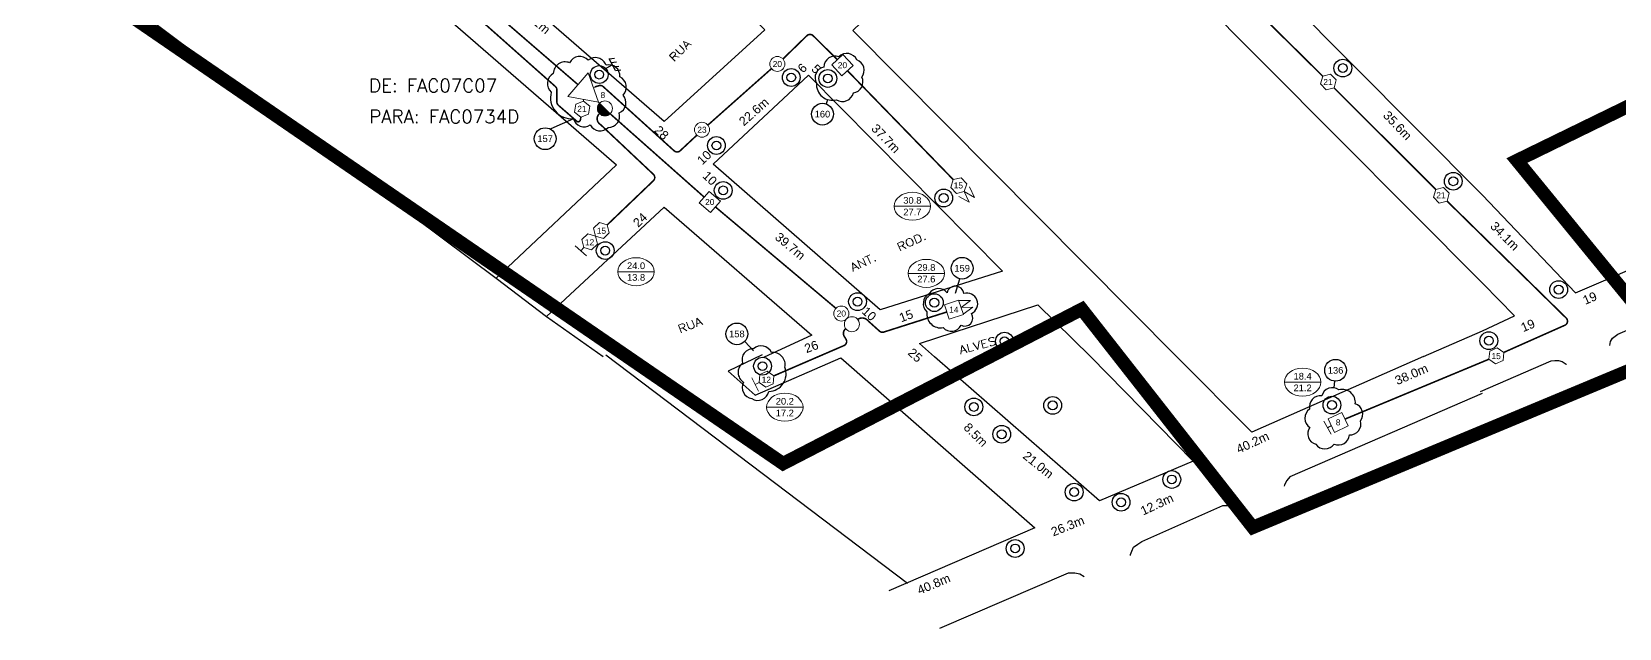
# Model space of a CAD drawing. Header units: inches. Extents: x 246034 to 247769, y 7726337 to 7727523.
# Drawn here: x 246778.7 to 247135.7, y 7726337.3 to 7726471.4 of the extents above; entities that cross this region are included whole.
import ezdxf
from ezdxf.enums import TextEntityAlignment as Align

# ---------------------------------------------------------------- set-up
doc = ezdxf.new("R2010")
doc.units = ezdxf.units.IN
doc.header["$LTSCALE"] = 6
doc.header["$MEASUREMENT"] = 0
doc.linetypes.add('DASHED', pattern=[0.75, 0.5, -0.25])
doc.linetypes.add('PHANTOMX2', pattern=[5, 2.5, -0.5, 0.5, -0.5, 0.5, -0.5])
for name, color, linetype in [('DISTANCIA', 7, 'Continuous'), ('ELETRONICO', 4, 'Continuous'), ('LIMITE', 5, 'PHANTOMX2'), ('NET-CBTR', 3, 'DASHED'), ('NET_UPGRADE', 7, 'Continuous'), ('POSTES', 1, 'Continuous'), ('QUADRA_PROV', 7, 'Continuous'), ('QUADRAS', 7, 'Continuous'), ('RUAS', 7, 'Continuous'), ('TERRA', 7, 'Continuous')]:
    doc.layers.add(name, color=color, linetype=linetype)
for name, color, linetype, lineweight in [('NET-AMP', 1, 'Continuous', 20), ('NET-SPLT', 1, 'Continuous', 20), ('NET-TAP', 1, 'Continuous', 20), ('NET-TERM', 1, 'Continuous', 20)]:
    doc.layers.add(name, color=color, linetype=linetype, lineweight=lineweight)
doc.layers.add('NET-AMP @ 1', color=1, linetype='Continuous', lineweight=20, true_color=0xff0000)
doc.styles.add('B', font='SIMPLEX', dxfattribs={"width": 1.2, "height": 1.8})
doc.styles.add('Romans', font='ROMANS.shx', dxfattribs={"height": 3})
doc.styles.get("Standard").update_dxf_attribs({"font": 'arial.ttf'})
doc.dimstyles.get("Standard").update_dxf_attribs({"dimtxt": 0.18, "dimasz": 0.18, "dimexe": 0.18, "dimexo": 0.0625, "dimgap": 0.09, "dimtad": 0, "dimtih": 1, "dimtoh": 1, "dimdec": 4, "dimzin": 0, "dimdsep": 46, "dimtxsty": 'Standard', "dimcen": 0.09, "dimadec": 0, "dimazin": 0, "dimtfac": 1, "dimtdec": 4, "dimtofl": 0, "dimtmove": 0, "dimatfit": 3, "dimfxl": 1, "dimtolj": 1, "dimtzin": 0, "dimarcsym": 0})

# ---------------------------------------------------------------- blocks, each defined once
blk = doc.blocks.new('POSTECS')
at = {"layer": 'POSTES', "linetype": 'ByBlock'}
for radius in [2, 1]:
    blk.add_circle((0, 0), radius, dxfattribs=at)
blk = doc.blocks.new('POSTE')
at = {"layer": 'POSTES', "linetype": 'ByBlock'}
for radius in [2, 1]:
    blk.add_circle((0, 0), radius, dxfattribs=at)
blk = doc.blocks.new('TERRA')
at = {"layer": 'TERRA', "linetype": 'ByBlock'}
for p, q in [((0, 0), (0, -2.02)), ((-1.5, -2.02), (-1.97, -3.15)), ((-1.5, -2.02), (1.5, -2.02)), ((-0.49, -2.02), (-0.96, -3.15)), ((0.57, -2.02), (0.09, -3.15)), ((1.5, -2.02), (1.03, -3.15))]:
    blk.add_line(p, q, dxfattribs=at)
blk = doc.blocks.new('2WAY')
blk.add_circle((1.6875, 0), 1.6875)
blk = doc.blocks.new('DC')
h = blk.add_hatch(color=256)
h.dxf.hatch_style = 1
h.paths.add_polyline_path([(3.38, 0), (0, 0, 1)])
blk.add_line((0, 0), (3.38, 0))
blk.add_circle((1.69, 0), 1.69)
at = {"color": 0}
blk.add_attdef('DCVAL', text='', height=1.35, dxfattribs=at).set_placement((3.1, 3.27), align=Align.MIDDLE)
blk = doc.blocks.new('TERMINAL')
blk.add_line((-1, 0), (0, 0))
blk.add_lwpolyline([(-1, -1.6875), (-1, 1.6875)])
blk = doc.blocks.new('TAP8')
blk.add_lwpolyline([(0.92, 1.59), (0, 0), (0.92, -1.59), (2.76, -1.59), (3.68, 0), (2.76, 1.59)], close=True)
blk.add_attdef('DBVAL', text='', height=1.35).set_placement((1.77, -0.06), align=Align.MIDDLE)
blk = doc.blocks.new('TAP2')
at = {"color": 0}
blk.add_circle((1.69, 0), 1.69, dxfattribs=at)
blk.add_attdef('DBVAL', text='', height=1.35, dxfattribs=at).set_placement((1.69, 0), align=Align.MIDDLE)
blk = doc.blocks.new('TAP4')
blk.add_lwpolyline([(3.38, -1.69), (0, -1.69), (0, 1.69), (3.38, 1.69)], close=True)
at = {"color": 0}
blk.add_attdef('DBVAL', text='', height=1.35, dxfattribs=at).set_placement((1.69, 0), align=Align.MIDDLE)
blk = doc.blocks.new('HI-LOW')
blk.add_lwpolyline([(-4.1, 0), (4.1, 0)])
blk.add_ellipse((0, 0), major_axis=(4.1, 0), ratio=0.768293)
for tag, p in [('END-HI', (0, 1.33)), ('END-LO', (0, -1.29))]:
    blk.add_attdef(tag, text='', height=1.5).set_placement(p, align=Align.MIDDLE_CENTER)
blk = doc.blocks.new('CX_CodUpgrade')
blk.add_circle((-0.13, 0.04), 2.45)
at = {"color": 1, "flags": 1}
for tag, p in [('RETIRAR1', (4.74, 11.47)), ('NOVO1', (28.33, 11.47)), ('RETIRAR2', (4.74, 7.94)), ('NOVO2', (28.33, 7.94)), ('RETIRAR3', (4.74, 4.42)), ('NOVO3', (28.33, 4.42)), ('RETIRAR4', (4.74, 0.89)), ('NOVO4', (28.33, 0.9)), ('RETIRAR5', (4.74, -2.63)), ('NOVO5', (28.33, -2.63)), ('RETIRAR6', (4.74, -6.15)), ('NOVO6', (28.33, -6.15)), ('RETIRAR7', (4.74, -9.68)), ('NOVO7', (28.33, -9.68)), ('RETIRAR8', (4.74, -13.2)), ('NOVO8', (28.33, -13.2)), ('RETIRAR9', (4.74, -16.73)), ('NOVO9', (28.33, -16.73))]:
    blk.add_attdef(tag, p, '', height=1.5, dxfattribs=at)
at = {"color": 7, "flags": 1}
for tag, p in [('ANTIGO1', (17.16, 11.46)), ('ANTIGO2', (17.16, 7.94)), ('ANTIGO3', (17.16, 4.41)), ('ANTIGO4', (17.16, 0.89)), ('ANTIGO5', (17.16, -2.63)), ('ANTIGO6', (17.16, -6.16)), ('ANTIGO7', (17.16, -9.68)), ('ANTIGO8', (17.16, -13.21)), ('ANTIGO9', (17.16, -16.73))]:
    blk.add_attdef(tag, p, '', height=1.5, dxfattribs=at)
at = {"color": 1}
blk.add_attdef('CODIGO', text='', height=1.5, dxfattribs=at).set_placement((-0.13, 0.04), align=Align.MIDDLE_CENTER)
blk = doc.blocks.new('AMP3')
for p, q in [((3.1, 1.71), (3.3, 2.03)), ((0, 0), (-0.33, 0)), ((3.1, -1.71), (3.3, -2.03)), ((6.06, 0), (6.38, 0))]:
    blk.add_line(p, q)
blk.add_lwpolyline([(0, 3.5), (0, -3.5), (6.06, 0)], close=True)
blk = doc.blocks.new('CARGA')
for p, q in [((-2.5, 0.81), (0, 1.62)), ((-2.5, 0.81), (0, 0)), ((-2.5, -0.81), (0, 0)), ((-2.5, -0.81), (0, -1.62))]:
    blk.add_line(p, q)

msp = doc.modelspace()

# ---------------------------------------------------------------- linework, layer by layer
at = {"layer": 'LIMITE', "linetype": 'Continuous', "const_width": 3}
msp.add_lwpolyline([(247361.51, 7726563.79), (247112.71, 7726442.48), (247147.92, 7726399.42), (247053.32, 7726359.97), (247014.86, 7726409.04), (246947.68, 7726374.32), (246685.76, 7726554.08), (246504.44, 7726695.05), (246513.62, 7726706.42), (246174.51, 7726959.26), (246306.47, 7727097.36), (246264.31, 7727145.51), (246277.78, 7727165.15), (246472.38, 7727189.68), (246553, 7727281.82), (246508.14, 7727323.79), (246532.23, 7727521.49), (246803.54, 7727504.62), (247403.19, 7726894.55)], dxfattribs=at)
at = {"layer": 'NET-CBTR'}
for points in [[(246901.58, 7726459.53, 0.35, 0.35, 0), (246848.48, 7726505.36, 0.35, 0.35, 0.276641), (246847.47, 7726505.54, 0.35, 0.35, 0), (246845.38, 7726504.74, 0.35, 0.35, -0.257594), (246844.42, 7726504.87, 0.35, 0.35, 0), (246842.87, 7726506.03, 0.35, 0.35, -0.424181), (246842.78, 7726506.75, 0.35, 0.35, 0), (246843.08, 7726507.11, 0, 0, 0)], [(246902.22, 7726452.22, 0.35, 0.35, 0), (246902.1, 7726451.6, 0.35, 0.35, -0.578895), (246901.28, 7726451.32, 0.35, 0.35, 0), (246897.17, 7726454.89, 0.35, 0.35, -0.216884), (246896.82, 7726455.65, 0.35, 0.35, 0), (246896.82, 7726458.37, 0.35, 0.35, 0.214202), (246896.48, 7726459.12, 0.35, 0.35, 0), (246874.82, 7726478.34, 0, 0, 0)], [(246928.29, 7726448.17, 0.35, 0.35, 0), (246924.54, 7726444.67, 0.35, 0.35, -0.389891), (246923.19, 7726444.66, 0.35, 0.35, 0), (246907.24, 7726459.09, 0.35, 0.35, 0.263155), (246906.28, 7726459.31, 0.35, 0.35, 0), (246905.32, 7726459.02, 0.35, 0.35, 0), (246905.32, 7726459.02, 0.35, 0.35, 0), (246905.32, 7726459.02, 0.35, 0.35, 0), (246905.32, 7726459.02, 0, 0, 0)]]:
    msp.add_lwpolyline(points, format="xyseb", dxfattribs=at)
at = {"layer": 'NET-CBTR', "const_width": 0.35}
for points in [[(247069.03, 7726461.46), (247045.93, 7726484.28)], [(246930.77, 7726450.44), (246945.08, 7726463.14)], [(246985.94, 7726438.2), (246962.17, 7726462.67)], [(247094.44, 7726435.99), (247071.58, 7726458.82)], [(246908.8, 7726452.99), (246929.93, 7726434.26)], [(246932.47, 7726432.04), (246959.57, 7726409.24)], [(247074.03, 7726384.32), (247106.41, 7726397.79)]]:
    msp.add_lwpolyline(points, dxfattribs=at)
for points in [[(246947.66, 7726465.32), (246953.04, 7726470.55, -0.407053), (246954.43, 7726470.56), (246959.89, 7726465.16)], [(246906.41, 7726453.02, 0.521058), (246906.61, 7726450.59), (246918.52, 7726439.37, -0.419505), (246918.54, 7726437.95), (246908.18, 7726428.04)], [(247109.75, 7726399.32), (247123.49, 7726405.43, 0.528309), (247123.78, 7726407.06), (247097, 7726433.35)], [(246964.47, 7726406.73, -0.400744), (246966.78, 7726406.44), (246969.37, 7726404.11, 0.266166), (246970.34, 7726403.9), (246984.49, 7726408.41)], [(246961.84, 7726404.69, 0.398285), (246961.42, 7726402.96), (246961.83, 7726402.31, -0.458355), (246961.38, 7726400.86), (246945.63, 7726394.06)]]:
    msp.add_lwpolyline(points, format="xyb", dxfattribs=at)
at = {"layer": 'NET_UPGRADE'}
for points in [[(246900.54, 7726451.88, 0.520567), (246900.54, 7726451.88, 0.520567), (246904.34, 7726450.51, 0.520567), (246908.38, 7726449.94, 0.520567), (246910.8, 7726453.17, 0.520567), (246911.69, 7726457.21, 0.520567), (246910.96, 7726461.33, 0.520567), (246907.89, 7726463.91, 0.520567), (246903.86, 7726465.04, 0.520567), (246899.66, 7726464.47, 0.520567), (246896.02, 7726462.05, 0.520567), (246895.54, 7726457.85, 0.520567), (246900.54, 7726451.88)], [(246959.71, 7726456.16, 0.520567), (246959.71, 7726456.16, 0.520567), (246963.49, 7726457.69, 0.520567), (246965.38, 7726461.25, 0.520567), (246964.29, 7726465.1, 0.520567), (246960.22, 7726465.83, 0.520567), (246956.88, 7726463.5, 0.520567), (246955.2, 7726459.87, 0.520567), (246959.71, 7726456.16)], [(246983.72, 7726404.9, 0.520567), (246983.72, 7726404.9, 0.520567), (246987.73, 7726405.42, 0.76728), (246990.03, 7726408.05, 0.939783), (246988.3, 7726412.56, 0.859618), (246984.57, 7726412.73, 0.520567), (246980.55, 7726412.53, 0.520567), (246980.03, 7726408.45, 0.520567), (246983.72, 7726404.9)], [(246948.09, 7726395.98, 0.520567), (246948.09, 7726395.98, 0.520567), (246945.05, 7726399.27, 0.520567), (246941.04, 7726400.15, 0.520567), (246938.56, 7726396.94, 0.520567), (246938.8, 7726392.62, 0.520567), (246940.64, 7726388.93, 0.520567), (246944.49, 7726390.54, 0.520567), (246948.09, 7726395.98)], [(247072.69, 7726390.93, 0.520567), (247072.69, 7726390.93, 0.520567), (247068.81, 7726389.55, 0.520567), (247066.1, 7726386.58, 0.520567), (247066.15, 7726382.43, 0.520567), (247067.48, 7726378.66, 0.520567), (247071.58, 7726378.71, 0.520567), (247075.03, 7726380.78, 0.520567), (247077.53, 7726383.92, 0.520567), (247076.36, 7726387.75, 0.520567), (247072.69, 7726390.93)]]:
    msp.add_lwpolyline(points, format="xyb", close=True, dxfattribs=at)
at = {"layer": 'QUADRA_PROV'}
for points in [[(246604.6, 7726622.69), (246606.83, 7726621.57), (246618.18, 7726613.11), (246699.59, 7726552.45), (246711.32, 7726543.92), (246792.51, 7726483.73), (246803.51, 7726475.57), (246883.17, 7726416.01), (246894.52, 7726407.38), (246907.23, 7726398.38)], [(246975.66, 7726347.34), (246907.82, 7726398.73)]]:
    msp.add_lwpolyline(points, dxfattribs=at)
at = {"layer": 'QUADRAS'}
for points in [[(247105, 7726434.7), (247017.16, 7726523.01), (247060.74, 7726564.49), (247103.98, 7726520.16)], [(246943.59, 7726471.88), (246920.95, 7726451.28), (246845.36, 7726516.83), (246872.22, 7726543.49), (246943.59, 7726471.88)], [(247105, 7726434.7), (247125.88, 7726412.75), (247185.08, 7726438.1), (247103.98, 7726520.16)], [(247036.25, 7726398.35), (246963.39, 7726471.69), (247006.92, 7726513.47), (247105.14, 7726414.73)], [(246803.51, 7726475.57), (246834.99, 7726506.89), (246910.2, 7726441.49), (246883.17, 7726416.01)], [(246969.51, 7726408.91), (246931.98, 7726441.65), (246953.44, 7726461.7), (246997.03, 7726417.61), (246969.51, 7726408.91)], [(246894.52, 7726407.38), (246920.93, 7726431.96), (246954.13, 7726403.2), (246943.3, 7726398.17)], [(247133.61, 7726400.91), (247133.77, 7726401.78), (247134.24, 7726402.56), (247135.39, 7726403.44), (247194.75, 7726428.88), (247195.72, 7726428.99), (247196.8, 7726428.85), (247196.81, 7726428.84)], [(247104.97, 7726404.16), (247112.18, 7726407.57), (247105.09, 7726414.73)], [(246981.77, 7726398.31), (246978.39, 7726401.34), (247005, 7726410.03), (247016.83, 7726398.43)], [(247091.69, 7726398.41), (247104.97, 7726404.16)], [(246943.02, 7726398.75), (246935.35, 7726395.12), (246941.4, 7726389.72), (246960.66, 7726398.1), (247004.27, 7726359.9), (246971.44, 7726345.7)], [(247016.83, 7726398.43), (247039.92, 7726374.86), (247018.81, 7726365.91), (246981.77, 7726398.31)], [(247091.69, 7726398.41), (247053.08, 7726381.4), (247036.25, 7726398.35)], [(247104.51, 7726390.55), (247120.38, 7726397.42), (247121.23, 7726397.51), (247122.06, 7726397.53), (247122.86, 7726397.29), (247123.78, 7726396.68), (247123.83, 7726396.62)], [(247104.91, 7726390.11), (247061.64, 7726371.34), (247060.96, 7726370.54), (247060.48, 7726369.57), (247060.38, 7726369.26)], [(247025.83, 7726353.65), (247025.83, 7726353.9), (247026.08, 7726354.63), (247026.46, 7726355.53), (247027.46, 7726356.23), (247028.37, 7726356.77), (247046.57, 7726364.9)], [(247046.57, 7726364.9), (247047.2, 7726364.93), (247048, 7726364.9), (247048.75, 7726364.77), (247049.45, 7726364.52), (247049.6, 7726364.39)], [(246982.91, 7726337.29), (247011.85, 7726349.76), (247013.3, 7726349.76), (247014.4, 7726349.53), (247015.36, 7726348.92)]]:
    msp.add_lwpolyline(points, dxfattribs=at)

# ---------------------------------------------------------------- block references
at = {"layer": 'ELETRONICO', "rotation": 119.1936075614992}
msp.add_blockref('TERRA', (246907.51, 7726463.03), dxfattribs=at)
at = {"layer": 'NET-AMP', "rotation": 319.6436851754729}
msp.add_blockref('AMP3', (246901.58, 7726459.53), dxfattribs=at)
at = {"layer": 'NET-SPLT'}
ref = msp.add_blockref('DC', (246906.44, 7726455.4), dxfattribs=dict(at, rotation=314.3687401283045))
ref.add_attrib('DCVAL', '8', dxfattribs={"layer": '0', "color": 0, "height": 1.35}).set_placement((246907.16, 7726457.2), align=Align.MIDDLE)
at = {"layer": 'NET-SPLT', "rotation": 270}
msp.add_blockref('2WAY', (246963.16, 7726407.35), dxfattribs=at)
at = {"layer": 'NET-TAP'}
for p, values in [((246944.71, 7726464.19), {'DBVAL': '20'}), ((246927.76, 7726449.4), {'DBVAL': '23'}), ((246959.1, 7726408.07), {'DBVAL': '20'})]:
    msp.add_blockref('TAP2', p, dxfattribs=at).add_auto_attribs(values)
ref = msp.add_blockref('TAP4', (246959.78, 7726462.78), dxfattribs=dict(at, rotation=42.52465260897216))
ref.add_attrib('DBVAL', '20', dxfattribs={"layer": '0', "color": 0, "height": 1.35}).set_placement((246961.03, 7726463.92), align=Align.MIDDLE)
ref = msp.add_blockref('TAP8', (247069.03, 7726461.46), dxfattribs=dict(at, rotation=314.1196396233556))
ref.add_attrib('DBVAL', '21', dxfattribs={"layer": '0', "height": 1.35}).set_placement((247070.22, 7726460.15), align=Align.MIDDLE)
ref = msp.add_blockref('TAP8', (246902.78, 7726455.85), dxfattribs=dict(at, rotation=261.1811140694954))
ref.add_attrib('DBVAL', '21', dxfattribs={"layer": '0', "height": 1.35}).set_placement((246902.45, 7726454.11), align=Align.MIDDLE)
ref = msp.add_blockref('TAP8', (246985.94, 7726438.2), dxfattribs=dict(at, rotation=312.8579518025469))
ref.add_attrib('DBVAL', '15', dxfattribs={"layer": '0', "height": 1.35}).set_placement((246987.1, 7726436.86), align=Align.MIDDLE)
ref = msp.add_blockref('TAP8', (247094.44, 7726435.99), dxfattribs=dict(at, rotation=314.1196396233556))
ref.add_attrib('DBVAL', '21', dxfattribs={"layer": '0', "height": 1.35}).set_placement((247095.63, 7726434.68), align=Align.MIDDLE)
ref = msp.add_blockref('TAP4', (246929.93, 7726434.26), dxfattribs=dict(at, rotation=318.7904003735672))
ref.add_attrib('DBVAL', '20', dxfattribs={"layer": '0', "color": 0, "height": 1.35}).set_placement((246931.2, 7726433.15), align=Align.MIDDLE)
ref = msp.add_blockref('TAP8', (246902.86, 7726422.93), dxfattribs=dict(at, rotation=43.877643062338))
ref.add_attrib('DBVAL', '12', dxfattribs={"layer": '0', "height": 1.35}).set_placement((246904.18, 7726424.12), align=Align.MIDDLE)
ref = msp.add_blockref('TAP8', (246905.51, 7726425.48), dxfattribs=dict(at, rotation=43.877643062338))
ref.add_attrib('DBVAL', '15', dxfattribs={"layer": '0', "height": 1.35}).set_placement((246906.83, 7726426.66), align=Align.MIDDLE)
ref = msp.add_blockref('TAP4', (246984.49, 7726408.41), dxfattribs=dict(at, rotation=18.2547672790166))
ref.add_attrib('DBVAL', '14', dxfattribs={"layer": '0', "color": 0, "height": 1.35}).set_placement((246986.09, 7726408.93), align=Align.MIDDLE)
ref = msp.add_blockref('TAP8', (247106.41, 7726397.79), dxfattribs=dict(at, rotation=24.68860543034621))
ref.add_attrib('DBVAL', '15', dxfattribs={"layer": '0', "height": 1.35}).set_placement((247108.04, 7726398.48), align=Align.MIDDLE)
ref = msp.add_blockref('TAP8', (246942.29, 7726392.53), dxfattribs=dict(at, rotation=24.68860543034602))
ref.add_attrib('DBVAL', '12', dxfattribs={"layer": '0', "height": 1.35}).set_placement((246943.92, 7726393.21), align=Align.MIDDLE)
ref = msp.add_blockref('TAP4', (247070.98, 7726382.87), dxfattribs=dict(at, rotation=25.37599649312487))
ref.add_attrib('DBVAL', '8', dxfattribs={"layer": '0', "color": 0, "height": 1.35}).set_placement((247072.5, 7726383.59), align=Align.MIDDLE)
at = {"layer": 'NET-TERM'}
for name, p, rotation in [('CARGA', (246988.44, 7726435.5), 131.9720905014518), ('TERMINAL', (246902.86, 7726422.93), 48.49342073358609), ('CARGA', (246987.7, 7726409.46), 198.2547672735039), ('TERMINAL', (246942.29, 7726392.53), 27.11715563002953), ('TERMINAL', (247070.98, 7726382.87), 28.57617658043593)]:
    msp.add_blockref(name, p, dxfattribs=dict(at, rotation=rotation))
for p, values in [((246976.76, 7726432.19), {'END-HI': '30.8', 'END-LO': '27.7'}), ((246914.63, 7726417.48), {'END-HI': '24.0', 'END-LO': '13.8'}), ((246979.9, 7726417.1), {'END-HI': '29.8', 'END-LO': '27.6'}), ((247064.52, 7726392.64), {'END-HI': '18.4', 'END-LO': '21.2'}), ((246948.08, 7726387), {'END-HI': '20.2', 'END-LO': '17.2'})]:
    msp.add_blockref('HI-LOW', p, dxfattribs=at).add_auto_attribs(values)
at = {"layer": 'NET_UPGRADE'}
for p, values in [((246956.67, 7726452.87), {'CODIGO': '160'}), ((246894.31, 7726447.35), {'CODIGO': '157'}), ((246988.08, 7726418.21), {'CODIGO': '159'}), ((246937.43, 7726403.44), {'CODIGO': '158'}), ((247072.06, 7726395.26), {'CODIGO': '136'})]:
    msp.add_blockref('CX_CodUpgrade', p, dxfattribs=at).add_auto_attribs(values)
at = {"layer": 'POSTES'}
for name, p in [('POSTE', (247073.56, 7726463.26)), ('POSTE', (246906.34, 7726461.81)), ('POSTE', (246949.52, 7726461.15)), ('POSTE', (246957.75, 7726460.93)), ('POSTE', (246932.7, 7726445.86)), ('POSTE', (246934.22, 7726435.75)), ('POSTECS', (247098.39, 7726437.82)), ('POSTE', (246983.81, 7726434.04)), ('POSTE', (246907.69, 7726422.22)), ('POSTE', (247122.09, 7726413.45)), ('POSTE', (246964.43, 7726410.74)), ('POSTE', (246981.7, 7726410.52)), ('POSTE', (246997.48, 7726401.85)), ('POSTE', (247106.4, 7726401.96)), ('POSTE', (246943.07, 7726396.23)), ('POSTE', (246990.58, 7726387.07)), ('POSTE', (247008.32, 7726387.4)), ('POSTECS', (247071.11, 7726387.48)), ('POSTE', (246996.86, 7726380.92)), ('POSTE', (247035.1, 7726370.75)), ('POSTE', (247013.15, 7726367.91)), ('POSTE', (247023.7, 7726365.62)), ('POSTE', (246999.88, 7726355.23))]:
    msp.add_blockref(name, p, dxfattribs=at)

# ---------------------------------------------------------------- texts
at = {"layer": 'DISTANCIA'}
for s, rotation, p in [('38.1m', 319.8519, (246891.97, 7726474.03)), ('6', 44.3334, (246952.01, 7726463.28)), ('5', 315.4431, (246955.14, 7726463.06)), ('22.6m', 41.3761, (246941.11, 7726453.46)), ('35.6m', 313.9739, (247085.87, 7726450.37)), ('28', 316.7779, (246920.37, 7726448.74)), ('37.7m', 314.3995, (246970.8, 7726447.44)), ('10', 43.6366, (246929.95, 7726443.15)), ('10', 316.7779, (246931.22, 7726438.49)), ('24', 43.6366, (246915.52, 7726429.14)), ('39.7m', 319.9977, (246949.29, 7726423.22)), ('34.1m', 315.0155, (247110, 7726425.5)), ('19', 22.9057, (247129.1, 7726411.53)), ('10', 317.6785, (246967.05, 7726408.01)), ('15', 20.4521, (246975.36, 7726407.54)), ('19', 22.9057, (247115.17, 7726405.39)), ('26', 20.4521, (246954.05, 7726400.62)), ('25', 317.6785, (246977.4, 7726398.7)), ('38.0m', 23.0739, (247088.98, 7726394.4)), ('8.5m', 315.0155, (246991.02, 7726380.79)), ('40.2m', 24.9061, (247053.27, 7726379.06)), ('21.0m', 321.1111, (247005.08, 7726374.05)), ('12.3m', 24.7633, (247031.75, 7726365.16)), ('26.3m', 21.7907, (247011.68, 7726360.29)), ('40.8m', 22.7639, (246981.56, 7726347.24))]:
    msp.add_text(s, height=2, rotation=rotation, dxfattribs=at).set_placement(p, align=Align.MIDDLE)
at = {"layer": 'NET-AMP @ 1', "style": 'Romans'}
for s, p in [('DE: FAC07C07', (246854.58, 7726457.83)), ('PARA: FAC0734D', (246854.63, 7726450.85))]:
    msp.add_text(s, height=3, dxfattribs=at).set_placement(p)
at = {"layer": 'RUAS', "style": 'B', "width": 1.2}
for s, rotation, p in [('RUA', 45, (246923.14, 7726464.57)), ('ROD.', 24, (246973.82, 7726422.05)), ('ANT.', 25, (246963.34, 7726417.47)), ('RUA', 21, (246924.47, 7726403.61)), ('ALVES', 15, (246987.58, 7726398.91))]:
    msp.add_text(s, height=1.8, rotation=rotation, dxfattribs=at).set_placement(p)

# ---------------------------------------------------------------- leaders
at = {"layer": 'NET_UPGRADE'}
for points in [[(246957.68, 7726456.16), (246957.39, 7726455.22)], [(246900.54, 7726451.88), (246895.45, 7726449.6)], [(246986.49, 7726412.63), (246987.41, 7726415.85)], [(246941.05, 7726399.67), (246939.13, 7726401.67)], [(247071.6, 7726391.42), (247071.77, 7726392.83)]]:
    msp.add_leader(points, dimstyle='Standard', dxfattribs=at)

doc.saveas('drawing.dxf')
